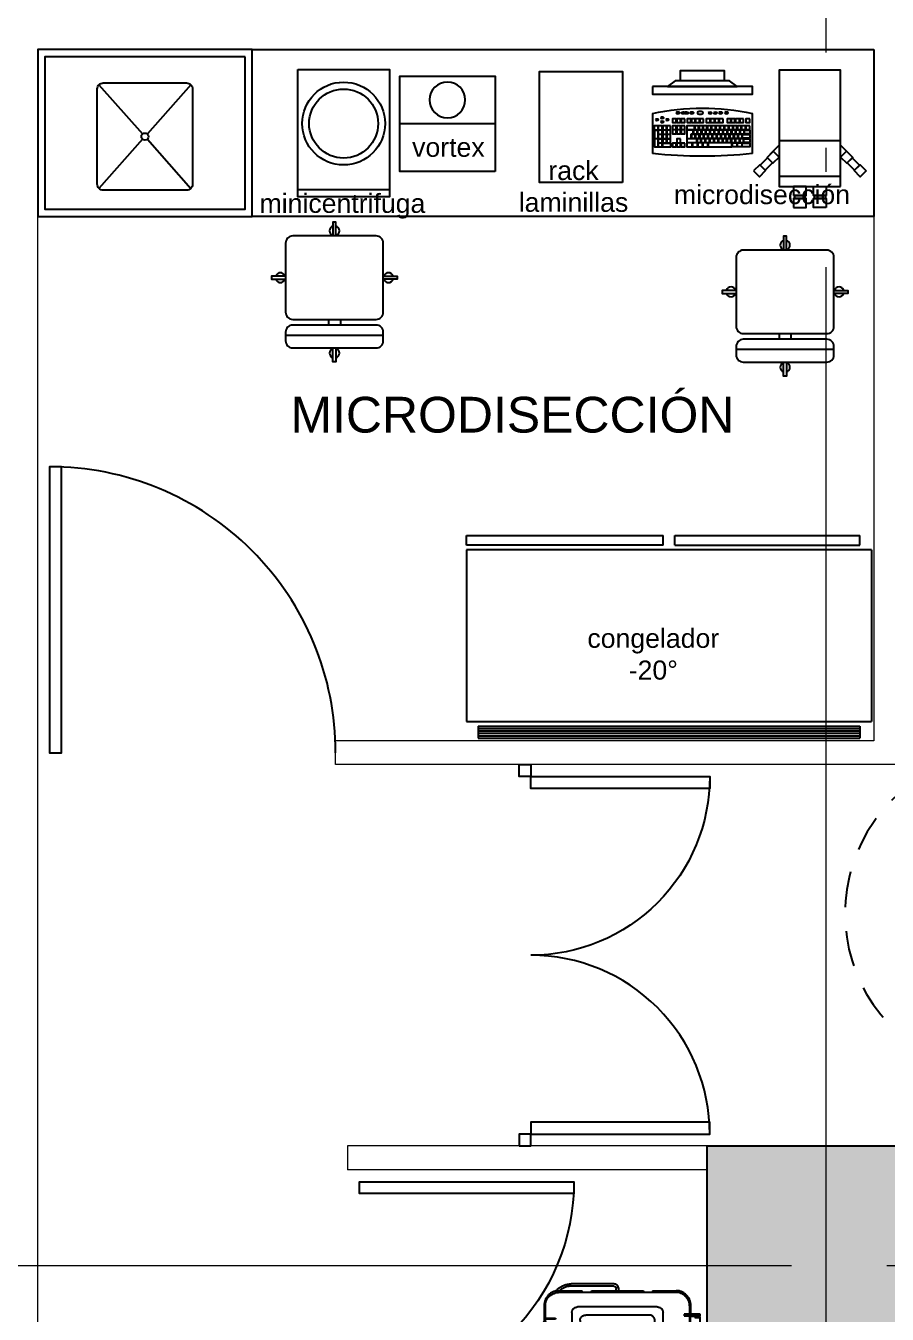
# Model space of a CAD drawing. Header units: metres. Extents: x -22 to 564, y 0 to 143.
# Drawn here: x 308.93 to 312.54, y 40.67 to 46.08 of the extents above; entities that cross this region are included whole.
import ezdxf

# ---------------------------------------------------------------- set-up
doc = ezdxf.new("R2010")
doc.units = ezdxf.units.M
doc.linetypes.add('EJES630', pattern=[6.3, 5.5, -0.4, 0, -0.4])
doc.linetypes.add('XREF 3N NEURO-ONCOLOGIA$0$HIDDE150', pattern=[0.24, 0.15, -0.09])
doc.layers.add('EJES', color=11, linetype='EJES630', lineweight=0)
doc.layers.add('XREF 3N NEURO-ONCOLOGIA$0$MUROS DE TABLAROCA', color=150, linetype='Continuous', lineweight=13)
for name, color, linetype in [('TEXTO', 7, 'Continuous'), ('XREF 3N NEURO-ONCOLOGIA$0$-CG-M-WALL', 7, 'Continuous'), ('XREF 3N NEURO-ONCOLOGIA$0$CANCELES', 1, 'Continuous'), ('XREF 3N NEURO-ONCOLOGIA$0$COLUMNAS', 6, 'Continuous'), ('XREF 3N NEURO-ONCOLOGIA$0$MOBILIARIO', 161, 'Continuous'), ('XREF 3N NEURO-ONCOLOGIA$0$MOBILIARIO FIJO', 40, 'Continuous'), ('XREF 3N NEURO-ONCOLOGIA$0$PLAFONES', 20, 'XREF 3N NEURO-ONCOLOGIA$0$HIDDE150'), ('XREF 3N NEURO-ONCOLOGIA$0$PUERTAS', 253, 'Continuous'), ('XREF 3N NEURO-ONCOLOGIA$0$TEXTO', 7, 'Continuous')]:
    doc.layers.add(name, color=color, linetype=linetype)
doc.styles.add('100 SUBTITULOS 30', font='arial.ttf', dxfattribs={"height": 0.3})
doc.styles.add('XREF 3N NEURO-ONCOLOGIA$0$100 SUBTITULOS 30', font='arial.ttf', dxfattribs={"height": 0.3})

# ---------------------------------------------------------------- blocks, each defined once
blk = doc.blocks.new('XREF 3N NEURO-ONCOLOGIA$0$C-1')
at = {"layer": 'XREF 3N NEURO-ONCOLOGIA$0$-CG-M-WALL', "true_color": 0x636466}
h = blk.add_hatch(color=251, dxfattribs=at)
h.dxf.hatch_style = 1
h.paths.add_polyline_path([(-0.5, -0.5), (-0.5, 0.5), (0.5, 0.5), (0.5, -0.5)])
blk.add_lwpolyline([(-0.5, -0.5), (-0.5, 0.5), (0.5, 0.5), (0.5, -0.5)], close=True)
blk = doc.blocks.new('XREF 3N NEURO-ONCOLOGIA$0$MESCVERT')
for p, q in [((-0.1931, -0.1478), (-0.01, -0.3538)), ((0.1931, -0.1478), (0.01, -0.3538)), ((-0.01, -0.3762), (-0.1931, -0.5822)), ((0.01, -0.3762), (0.1931, -0.5822))]:
    blk.add_line(p, q)
for points in [[(0.45, 0), (-0.45, 0), (-0.45, -0.7), (0.45, -0.7)], [(0.42, -0.03), (-0.42, -0.03), (-0.42, -0.67), (0.42, -0.67)]]:
    blk.add_lwpolyline(points, close=True)
blk.add_lwpolyline([(-0.2, -0.165, -0.414214), (-0.175, -0.14), (0.175, -0.14, -0.414214), (0.2, -0.165), (0.2, -0.565, -0.414214), (0.175, -0.59), (-0.175, -0.59, -0.414214), (-0.2, -0.565)], format="xyb", close=True)
blk.add_circle((0, -0.365), 0.015)
blk = doc.blocks.new('XREF 3N NEURO-ONCOLOGIA$0$silla')
at = {"layer": 'XREF 3N NEURO-ONCOLOGIA$0$MOBILIARIO'}
for p, q in [((54.2588, 36.8035), (54.6688, 36.8035)), ((54.4388, 36.7364), (54.4388, 36.7603)), ((54.4888, 36.7364), (54.4888, 36.7603))]:
    blk.add_line(p, q, dxfattribs=at)
for points in [[(54.4576, 36.8561), (54.4576, 36.9147), (54.47, 36.9147), (54.47, 36.8561)], [(54.2588, 36.5552), (54.2003, 36.5552), (54.2003, 36.5676), (54.2588, 36.5676)], [(54.6688, 36.5552), (54.7274, 36.5552), (54.7274, 36.5676), (54.6688, 36.5676)], [(54.4576, 36.3864), (54.4576, 36.3279), (54.47, 36.3279), (54.47, 36.3864)]]:
    blk.add_lwpolyline(points, dxfattribs=at)
for points in [[(54.6688, 36.8261, 0.414214), (54.6388, 36.8561), (54.2888, 36.8561, 0.414214), (54.2588, 36.8261), (54.2588, 36.7903, 0.414214), (54.2888, 36.7603), (54.6388, 36.7603, 0.414214), (54.6688, 36.7903)], [(54.6688, 36.7064, 0.414214), (54.6388, 36.7364), (54.2888, 36.7364, 0.414214), (54.2588, 36.7064), (54.2588, 36.4164, 0.414214), (54.2888, 36.3864), (54.6388, 36.3864, 0.414214), (54.6688, 36.4164)]]:
    blk.add_lwpolyline(points, format="xyb", close=True, dxfattribs=at)
for centre, start, end in [((54.4638, 36.8777), 107.3771, 252.6229), ((54.4638, 36.8777), 287.378, 72.622), ((54.2372, 36.5614), 17.378, 162.622), ((54.2372, 36.5614), 197.3771, 342.6229), ((54.6904, 36.5614), 17.378, 162.622), ((54.6904, 36.5614), 197.3771, 342.6229), ((54.4638, 36.3648), 107.3771, 252.6229), ((54.4638, 36.3648), 287.378, 72.622)]:
    blk.add_arc(centre, 0.0207, start, end, dxfattribs=at)
blk = doc.blocks.new('XREF 3N NEURO-ONCOLOGIA$0$XR-02$0$XR-05$0$CARRO RPBI')
blk.add_wipeout([(-0.466852, 0.086741), (-0.468884, 0.08509), (-0.47244, 0.082042), (-0.474472, 0.078486), (-0.47498, 0.076962), (-0.475996, 0.075946), (-0.47752, 0.071374), (-0.478536, 0.067818), (-0.479806, 0.063246), (-0.480314, 0.061214), (-0.480568, 0.058166), (-0.481076, 0.056134), (-0.48133, 0.053086), (-0.481584, 0.05207), (-0.481584, 0.047498), (-0.482092, 0.045466), (-0.481838, -0.046482), (-0.481584, -0.050038), (-0.480822, -0.05715), (-0.479044, -0.065786), (-0.47752, -0.071374), (-0.47625, -0.075184), (-0.473964, -0.079502), (-0.471424, -0.082804), (-0.468122, -0.085598), (-0.466846, -0.086363), (-0.466852, -0.139954), (-0.465582, -0.146304), (-0.464566, -0.150622), (-0.463804, -0.1524), (-0.462788, -0.155194), (-0.459994, -0.159766), (-0.45686, -0.16417), (-0.45312, -0.16791), (-0.450342, -0.170434), (-0.448818, -0.171704), (-0.446024, -0.173482), (-0.443484, -0.175006), (-0.440436, -0.17653), (-0.436372, -0.177546), (-0.433324, -0.178816), (-0.4318, -0.17907), (-0.430276, -0.180086), (-0.428752, -0.182118), (-0.427736, -0.183134), (-0.42672, -0.184404), (-0.42545, -0.185674), (-0.423672, -0.187198), (-0.421132, -0.18923), (-0.419608, -0.189738), (-0.417576, -0.191262), (-0.416306, -0.192278), (-0.41402, -0.193294), (-0.411988, -0.194564), (-0.408432, -0.195834), (-0.406908, -0.19685), (-0.405384, -0.197358), (-0.40386, -0.197866), (-0.402336, -0.198374), (-0.401574, -0.198374), (-0.399288, -0.198882), (-0.397256, -0.19939), (-0.395732, -0.19939), (-0.394208, -0.199898), (-0.391922, -0.200152), (-0.39116, -0.200406), (-0.258064, -0.200406), (-0.251206, -0.198628), (-0.24892, -0.197104), (-0.24638, -0.19431), (-0.244602, -0.1905), (-0.244094, -0.18796), (-0.24384, -0.183134), (-0.24384, -0.179578), (-0.169672, -0.179578), (-0.169672, -0.176022), (-0.174752, -0.176022), (-0.174752, -0.174498), (-0.13716, -0.174498), (-0.13716, -0.176022), (-0.14224, -0.176022), (-0.14224, -0.179578), (-0.069088, -0.179578), (-0.066548, -0.179578), (-0.064516, -0.17907), (-0.061468, -0.178816), (-0.059436, -0.178054), (-0.055372, -0.176784), (-0.05334, -0.176022), (-0.049784, -0.17399), (-0.046228, -0.171704), (-0.042926, -0.169164), (-0.039116, -0.165354), (-0.037592, -0.16383), (-0.036068, -0.161544), (-0.034036, -0.15875), (-0.032512, -0.15621), (-0.03175, -0.154178), (-0.031496, -0.153162), (-0.03048, -0.151638), (-0.028702, -0.144018), (-0.02794, -0.14097), (-0.02794, -0.109474), (0, -0.109474), (0, 0.109982), (-0.02794, 0.109982), (-0.028194, 0.141986), (-0.029718, 0.148336), (-0.030988, 0.152146), (-0.032004, 0.155194), (-0.034036, 0.15875), (-0.035297, 0.160957), (-0.038354, 0.164846), (-0.039552, 0.16637), (-0.042164, 0.168402), (-0.04445, 0.170688), (-0.046228, 0.171958), (-0.048768, 0.173482), (-0.052324, 0.175514), (-0.054356, 0.17653), (-0.057404, 0.177546), (-0.059436, 0.178308), (-0.062484, 0.17907), (-0.06458, 0.178816), (-0.066548, 0.179578), (-0.14224, 0.179578), (-0.14224, 0.17653), (-0.13716, 0.17653), (-0.13716, 0.174498), (-0.174752, 0.174498), (-0.174752, 0.17653), (-0.169672, 0.17653), (-0.169672, 0.179578), (-0.24384, 0.179578), (-0.24384, 0.18669), (-0.244602, 0.1905), (-0.24638, 0.19431), (-0.247904, 0.196342), (-0.249936, 0.197866), (-0.252476, 0.19939), (-0.255016, 0.200406), (-0.39116, 0.200406), (-0.393446, 0.199898), (-0.39497, 0.199898), (-0.396494, 0.199644), (-0.40005, 0.198882), (-0.403098, 0.19812), (-0.40767, 0.196596), (-0.409956, 0.195326), (-0.412496, 0.19431), (-0.41402, 0.193294), (-0.415544, 0.192786), (-0.418846, 0.1905), (-0.420659, 0.189545), (-0.421971, 0.188391), (-0.42291, 0.187706), (-0.42418, 0.18669), (-0.42508, 0.185921), (-0.426212, 0.185166), (-0.427736, 0.183134), (-0.42926, 0.18161), (-0.430276, 0.180086), (-0.4318, 0.17907), (-0.432308, 0.17907), (-0.436372, 0.178054), (-0.438404, 0.177038), (-0.440436, 0.17653), (-0.443484, 0.175006), (-0.445262, 0.17399), (-0.44704, 0.172974), (-0.448818, 0.171958), (-0.44958, 0.17145), (-0.453893, 0.167137), (-0.455676, 0.165862), (-0.458216, 0.162306), (-0.459232, 0.160782), (-0.460756, 0.15875), (-0.461772, 0.157226), (-0.463042, 0.154178), (-0.463296, 0.153162), (-0.46482, 0.149606), (-0.465328, 0.147066), (-0.466344, 0.143002), (-0.466852, 0.14097)]).dxf.layer = 'XREF 3N NEURO-ONCOLOGIA$0$MOBILIARIO'
at = {"layer": 'XREF 3N NEURO-ONCOLOGIA$0$MOBILIARIO'}
for points in [[(-0.4318, 0.17907), (-0.430276, 0.180086), (-0.42926, 0.18161), (-0.428244, 0.182626), (-0.427228, 0.183642), (-0.426212, 0.185166), (-0.424688, 0.186182), (-0.423672, 0.187198), (-0.422148, 0.188214), (-0.421132, 0.18923), (-0.419608, 0.190246), (-0.418084, 0.190754), (-0.417068, 0.19177), (-0.415544, 0.192786), (-0.41402, 0.193294), (-0.412496, 0.19431), (-0.41148, 0.194818), (-0.409956, 0.195326), (-0.408432, 0.196342), (-0.406908, 0.19685), (-0.405384, 0.197358), (-0.40386, 0.197866), (-0.402336, 0.198374), (-0.400812, 0.198882), (-0.399288, 0.198882), (-0.397256, 0.19939), (-0.395732, 0.199898), (-0.394208, 0.199898), (-0.392684, 0.199898), (-0.39116, 0.200406), (-0.389128, 0.200406), (-0.387604, 0.200406), (-0.38608, 0.200406)], [(-0.38608, 0.193294), (-0.38862, 0.193294), (-0.39116, 0.193294), (-0.393192, 0.192786), (-0.395732, 0.192786), (-0.398272, 0.192278), (-0.400304, 0.191262), (-0.402844, 0.190754), (-0.404876, 0.189738), (-0.407416, 0.18923), (-0.409448, 0.188214), (-0.41148, 0.18669), (-0.413512, 0.185674), (-0.415544, 0.18415), (-0.417576, 0.183134), (-0.419608, 0.18161), (-0.421132, 0.179578)], [(-0.258064, 0.200406), (-0.38608, 0.200406)], [(-0.258064, 0.193294), (-0.38608, 0.193294)], [(-0.24384, 0.18669), (-0.244348, 0.18923), (-0.244856, 0.19177), (-0.24638, 0.19431), (-0.247904, 0.196342), (-0.249936, 0.197866), (-0.252476, 0.19939), (-0.255016, 0.200406), (-0.258064, 0.200406)], [(-0.258064, 0.193294), (-0.25654, 0.193294), (-0.255016, 0.192786), (-0.252984, 0.19177), (-0.25146, 0.18923), (-0.250952, 0.188214), (-0.250952, 0.18669)], [(-0.466852, 0.136398), (-0.466852, 0.138938), (-0.466852, 0.14097), (-0.466344, 0.143002), (-0.465836, 0.145034), (-0.465328, 0.147066), (-0.46482, 0.149606), (-0.464312, 0.15113), (-0.463296, 0.153162), (-0.462788, 0.155194), (-0.461772, 0.157226), (-0.460756, 0.15875), (-0.459232, 0.160782), (-0.458216, 0.162306), (-0.4572, 0.16383), (-0.455676, 0.165862), (-0.454152, 0.166878), (-0.452628, 0.168402), (-0.451104, 0.169926), (-0.44958, 0.17145), (-0.448056, 0.172466), (-0.446024, 0.173482), (-0.4445, 0.174498), (-0.442468, 0.175514), (-0.440436, 0.17653), (-0.438404, 0.177038), (-0.436372, 0.178054), (-0.43434, 0.178562), (-0.432308, 0.17907), (-0.430276, 0.17907), (-0.428244, 0.179578), (-0.425704, 0.179578), (-0.423672, 0.179578)], [(-0.423672, 0.174498), (-0.425704, 0.174498), (-0.427736, 0.174498), (-0.429768, 0.17399), (-0.4318, 0.173482), (-0.433832, 0.173482), (-0.435356, 0.172466), (-0.437388, 0.171958), (-0.43942, 0.17145), (-0.440944, 0.170434), (-0.442468, 0.169926), (-0.4445, 0.16891), (-0.446024, 0.167894), (-0.447548, 0.16637), (-0.449072, 0.165354), (-0.450596, 0.164338), (-0.451612, 0.162814), (-0.453136, 0.16129), (-0.454152, 0.160274), (-0.455676, 0.15875), (-0.456692, 0.157226), (-0.457708, 0.155194), (-0.458724, 0.15367), (-0.45974, 0.152146), (-0.460248, 0.150114), (-0.460756, 0.14859), (-0.461772, 0.146558), (-0.46228, 0.144526), (-0.462788, 0.143002), (-0.462788, 0.14097), (-0.463296, 0.138938), (-0.463296, 0.136906), (-0.463296, 0.134874)], [(-0.423672, 0.179578), (-0.35306, 0.179578)], [(-0.07112, 0.174498), (-0.423672, 0.174498)], [(-0.35814, 0.179578), (-0.35814, 0.174498)], [(-0.35814, 0.17653), (-0.35306, 0.17653)], [(-0.35306, 0.17653), (-0.35306, 0.179578)], [(-0.32512, 0.179578), (-0.169672, 0.179578)], [(-0.32512, 0.17653), (-0.32512, 0.179578)], [(-0.32004, 0.17653), (-0.32512, 0.17653)], [(-0.32004, 0.179578), (-0.32004, 0.174498)], [(-0.250952, 0.179578), (-0.250952, 0.18669)], [(-0.24384, 0.179578), (-0.24384, 0.18669)], [(-0.174752, 0.179578), (-0.174752, 0.174498)], [(-0.174752, 0.17653), (-0.169672, 0.17653)], [(-0.169672, 0.179578), (-0.169672, 0.17653)], [(-0.14224, 0.179578), (-0.07112, 0.179578)], [(-0.14224, 0.179578), (-0.14224, 0.17653)], [(-0.14224, 0.17653), (-0.13716, 0.17653)], [(-0.13716, 0.179578), (-0.13716, 0.174498)], [(-0.07112, 0.179578), (-0.069088, 0.179578), (-0.066548, 0.179578), (-0.064516, 0.17907), (-0.062484, 0.17907), (-0.060452, 0.178562), (-0.05842, 0.178054), (-0.056388, 0.177038), (-0.054356, 0.17653), (-0.052324, 0.175514), (-0.0508, 0.174498), (-0.048768, 0.173482), (-0.047244, 0.172466), (-0.045212, 0.17145), (-0.043688, 0.169926), (-0.042164, 0.168402), (-0.04064, 0.166878), (-0.039116, 0.165862), (-0.037592, 0.16383), (-0.036576, 0.162306), (-0.03556, 0.160782), (-0.034036, 0.15875), (-0.03302, 0.157226), (-0.032004, 0.155194), (-0.031496, 0.153162), (-0.03048, 0.15113), (-0.029972, 0.149606), (-0.029464, 0.147066), (-0.028956, 0.145034), (-0.028448, 0.143002), (-0.02794, 0.14097), (-0.02794, 0.138938), (-0.02794, 0.136398)], [(-0.031496, 0.134874), (-0.031496, 0.136906), (-0.031496, 0.138938), (-0.032004, 0.14097), (-0.032004, 0.143002), (-0.032512, 0.144526), (-0.03302, 0.146558), (-0.034036, 0.14859), (-0.034544, 0.150114), (-0.03556, 0.152146), (-0.036068, 0.15367), (-0.037084, 0.155194), (-0.0381, 0.157226), (-0.039116, 0.15875), (-0.04064, 0.160274), (-0.041656, 0.16129), (-0.04318, 0.162814), (-0.044196, 0.164338), (-0.04572, 0.165354), (-0.047244, 0.16637), (-0.048768, 0.167894), (-0.050292, 0.16891), (-0.052324, 0.169926), (-0.053848, 0.170434), (-0.05588, 0.17145), (-0.057404, 0.171958), (-0.059436, 0.172466), (-0.06096, 0.173482), (-0.062992, 0.173482), (-0.065024, 0.17399), (-0.067056, 0.174498), (-0.069088, 0.174498), (-0.07112, 0.174498)], [(-0.466852, 0.086614), (-0.466852, 0.136398)], [(-0.463296, 0.134874), (-0.463296, 0.087122)], [(-0.384048, 0.114046), (-0.384048, 0.116078), (-0.38354, 0.117602), (-0.383032, 0.119126), (-0.382524, 0.12065), (-0.382016, 0.122174), (-0.381, 0.123698), (-0.379984, 0.125222), (-0.378968, 0.126238), (-0.377444, 0.127254), (-0.376428, 0.12827), (-0.374904, 0.129286), (-0.37338, 0.129794), (-0.371856, 0.13081), (-0.370332, 0.13081), (-0.3683, 0.131318), (-0.366776, 0.131318), (-0.128016, 0.131318)], [(-0.110744, 0.114046), (-0.111252, 0.116078), (-0.111252, 0.117602), (-0.11176, 0.119126), (-0.112268, 0.12065), (-0.113284, 0.122174), (-0.113792, 0.123698), (-0.114808, 0.125222), (-0.115824, 0.126238), (-0.117348, 0.127254), (-0.118364, 0.12827), (-0.119888, 0.129286), (-0.121412, 0.129794), (-0.122936, 0.13081), (-0.12446, 0.13081), (-0.126492, 0.131318), (-0.128016, 0.131318)], [(-0.031496, 0.109982), (-0.031496, 0.134874)], [(-0.02794, 0.136398), (-0.02794, 0.109982)], [(-0.463296, 0.087122), (-0.465328, 0.087122), (-0.46736, 0.086614), (-0.468884, 0.08509), (-0.470408, 0.083566), (-0.47244, 0.082042), (-0.473964, 0.079502), (-0.474472, 0.078486), (-0.47498, 0.076962), (-0.475996, 0.075946), (-0.476504, 0.074422), (-0.477012, 0.072898), (-0.47752, 0.071374), (-0.478028, 0.069342), (-0.478536, 0.067818), (-0.479044, 0.065786), (-0.479552, 0.064262), (-0.48006, 0.06223), (-0.480568, 0.060198), (-0.480568, 0.058166), (-0.481076, 0.056134), (-0.481076, 0.054102), (-0.481584, 0.05207), (-0.481584, 0.050038), (-0.481584, 0.047498), (-0.482092, 0.045466), (-0.482092, 0.043434)], [(-0.463296, 0.09779), (-0.433324, 0.09779)], [(-0.433324, 0.094234), (-0.463296, 0.094234)], [(-0.463296, 0.087122), (-0.460248, 0.084074)], [(-0.460248, 0.084074), (-0.45974, 0.083058)], [(-0.45974, 0.083058), (-0.45974, -0.083058)], [(-0.433324, 0.09779), (-0.433324, 0.094234)], [(-0.384048, -0.114046), (-0.384048, 0.114046)], [(-0.359664, 0.09017), (-0.359664, 0.091694), (-0.359156, 0.093726), (-0.359156, 0.09525), (-0.35814, 0.096774), (-0.357632, 0.098298), (-0.356616, 0.099822), (-0.3556, 0.100838), (-0.354584, 0.102362), (-0.353568, 0.103378), (-0.352044, 0.104394), (-0.35052, 0.104902), (-0.348996, 0.105918), (-0.347472, 0.106426), (-0.345948, 0.106934), (-0.344424, 0.106934), (-0.342392, 0.107442)], [(-0.359664, -0.09017), (-0.359664, 0.09017)], [(-0.342392, 0.107442), (-0.1524, 0.107442)], [(-0.1524, 0.107442), (-0.150876, 0.106934), (-0.148844, 0.106934), (-0.14732, 0.106426), (-0.145796, 0.105918), (-0.144272, 0.104902), (-0.142748, 0.104394), (-0.141224, 0.103378), (-0.140208, 0.102362), (-0.139192, 0.100838), (-0.138176, 0.099822), (-0.13716, 0.098298), (-0.136652, 0.096774), (-0.136144, 0.09525), (-0.135636, 0.093726), (-0.135128, 0.091694), (-0.135128, 0.09017), (-0.135128, -0.09017)], [(-0.110744, 0.114046), (-0.110744, -0.114046)], [(0, 0.109982), (-0.047752, 0.109982)], [(-0.047752, 0.109982), (-0.047752, 0.104394)], [(-0.047752, 0.104394), (0, 0.104394)], [(-0.031496, -0.104394), (-0.031496, 0.104394)], [(-0.015748, 0.10287), (-0.029972, 0.10287)], [(-0.029972, -0.10287), (-0.029972, 0.10287)], [(-0.02794, 0.104394), (-0.02794, 0.10287)], [(-0.015748, 0.104394), (-0.015748, 0.099314)], [(-0.015748, 0.099314), (-0.003048, 0.099314)], [(-0.003048, 0.099314), (-0.003048, 0.104394)], [(0, 0.10287), (-0.003048, 0.10287)], [(0, 0.104394), (0, 0.109982)], [(0, 0.10287), (0, -0.10287)], [(-0.482092, 0.043434), (-0.482092, -0.042926)], [(-0.463296, -0.087122), (-0.465328, -0.087122), (-0.46736, -0.086106), (-0.468884, -0.08509), (-0.470408, -0.083566), (-0.47244, -0.082042), (-0.473964, -0.079502), (-0.474472, -0.078486), (-0.47498, -0.076962), (-0.475996, -0.075946), (-0.476504, -0.074422), (-0.477012, -0.072898), (-0.47752, -0.071374), (-0.478028, -0.069342), (-0.478536, -0.067818), (-0.479044, -0.065786), (-0.479552, -0.064262), (-0.48006, -0.06223), (-0.480568, -0.060198), (-0.480568, -0.058166), (-0.481076, -0.056134), (-0.481076, -0.054102), (-0.481584, -0.05207), (-0.481584, -0.050038), (-0.481584, -0.047498), (-0.482092, -0.045466), (-0.482092, -0.042926)], [(-0.466852, -0.136398), (-0.466852, -0.086614)], [(-0.463296, -0.087122), (-0.460248, -0.084074)], [(-0.463296, -0.087122), (-0.463296, -0.134874)], [(-0.433324, -0.094234), (-0.463296, -0.094234)], [(-0.463296, -0.09779), (-0.433324, -0.09779)], [(-0.45974, -0.083058), (-0.460248, -0.084074)], [(-0.433324, -0.09779), (-0.433324, -0.094234)], [(-0.384048, -0.114046), (-0.384048, -0.116078), (-0.38354, -0.117602), (-0.383032, -0.119126), (-0.382524, -0.12065), (-0.382016, -0.122174), (-0.381, -0.123698), (-0.379984, -0.125222), (-0.378968, -0.126238), (-0.377444, -0.127254), (-0.376428, -0.12827), (-0.374904, -0.129286), (-0.37338, -0.129794), (-0.371856, -0.130302), (-0.370332, -0.13081), (-0.3683, -0.131318), (-0.366776, -0.131318)], [(-0.359664, -0.09017), (-0.359664, -0.091694), (-0.359156, -0.093218), (-0.359156, -0.09525), (-0.35814, -0.096774), (-0.357632, -0.098298), (-0.356616, -0.099314), (-0.3556, -0.100838), (-0.354584, -0.102362), (-0.353568, -0.103378), (-0.352044, -0.104394), (-0.35052, -0.104902), (-0.348996, -0.105918), (-0.347472, -0.106426), (-0.345948, -0.106934), (-0.344424, -0.106934), (-0.342392, -0.106934)], [(-0.135128, -0.09017), (-0.135128, -0.091694), (-0.135636, -0.093218), (-0.136144, -0.09525), (-0.136652, -0.096774), (-0.13716, -0.098298), (-0.138176, -0.099314), (-0.139192, -0.100838), (-0.140208, -0.102362), (-0.141224, -0.103378), (-0.142748, -0.104394), (-0.144272, -0.104902), (-0.145796, -0.105918), (-0.14732, -0.106426), (-0.148844, -0.106934), (-0.150876, -0.106934), (-0.1524, -0.106934), (-0.342392, -0.106934)], [(-0.128016, -0.131318), (-0.126492, -0.131318), (-0.12446, -0.13081), (-0.122936, -0.130302), (-0.121412, -0.129794), (-0.119888, -0.129286), (-0.118364, -0.12827), (-0.117348, -0.127254), (-0.115824, -0.126238), (-0.114808, -0.125222), (-0.113792, -0.123698), (-0.113284, -0.122174), (-0.112268, -0.12065), (-0.11176, -0.119126), (-0.111252, -0.117602), (-0.111252, -0.116078), (-0.110744, -0.114046)], [(-0.047752, -0.104394), (0, -0.104394)], [(-0.047752, -0.109474), (-0.047752, -0.104394)], [(0, -0.109474), (-0.047752, -0.109474)], [(-0.031496, -0.134874), (-0.031496, -0.109474)], [(-0.015748, -0.10287), (-0.029972, -0.10287)], [(-0.02794, -0.10287), (-0.02794, -0.104394)], [(-0.02794, -0.104394), (-0.02794, -0.10287)], [(-0.02794, -0.109474), (-0.02794, -0.136398)], [(-0.015748, -0.099314), (-0.003048, -0.099314)], [(-0.015748, -0.104394), (-0.015748, -0.099314)], [(-0.003048, -0.099314), (-0.003048, -0.104394)], [(0, -0.10287), (-0.003048, -0.10287)], [(0, -0.104394), (0, -0.109474)], [(-0.423672, -0.179578), (-0.425704, -0.179578), (-0.428244, -0.179578), (-0.430276, -0.17907), (-0.432308, -0.17907), (-0.43434, -0.178562), (-0.436372, -0.177546), (-0.438404, -0.177038), (-0.440436, -0.17653), (-0.442468, -0.175514), (-0.4445, -0.174498), (-0.446024, -0.173482), (-0.448056, -0.172466), (-0.44958, -0.170942), (-0.451104, -0.169926), (-0.452628, -0.168402), (-0.454152, -0.166878), (-0.455676, -0.165354), (-0.4572, -0.16383), (-0.458216, -0.162306), (-0.459232, -0.160782), (-0.460756, -0.15875), (-0.461772, -0.157226), (-0.462788, -0.155194), (-0.463296, -0.153162), (-0.464312, -0.151638), (-0.46482, -0.149606), (-0.465328, -0.147574), (-0.465836, -0.145034), (-0.466344, -0.143002), (-0.466852, -0.14097), (-0.466852, -0.138938), (-0.466852, -0.136398)], [(-0.463296, -0.134874), (-0.463296, -0.136906), (-0.463296, -0.138938), (-0.462788, -0.14097), (-0.462788, -0.143002), (-0.46228, -0.144526), (-0.461772, -0.146558), (-0.460756, -0.14859), (-0.460248, -0.150114), (-0.45974, -0.152146), (-0.458724, -0.15367), (-0.457708, -0.155194), (-0.456692, -0.157226), (-0.455676, -0.15875), (-0.454152, -0.160274), (-0.453136, -0.16129), (-0.451612, -0.162814), (-0.450596, -0.164338), (-0.449072, -0.165354), (-0.447548, -0.166878), (-0.446024, -0.167894), (-0.4445, -0.16891), (-0.442468, -0.169926), (-0.440944, -0.170434), (-0.43942, -0.17145), (-0.437388, -0.171958), (-0.435356, -0.172974), (-0.433832, -0.173482), (-0.4318, -0.17399), (-0.429768, -0.17399), (-0.427736, -0.174498), (-0.425704, -0.174498), (-0.423672, -0.174498)], [(-0.128016, -0.131318), (-0.366776, -0.131318)], [(-0.031496, -0.134874), (-0.031496, -0.136906), (-0.031496, -0.138938), (-0.032004, -0.14097), (-0.032004, -0.143002), (-0.032512, -0.144526), (-0.03302, -0.146558), (-0.034036, -0.14859), (-0.034544, -0.150114), (-0.03556, -0.152146), (-0.036068, -0.15367), (-0.037084, -0.155194), (-0.0381, -0.157226), (-0.039116, -0.15875), (-0.04064, -0.160274), (-0.041656, -0.16129), (-0.04318, -0.162814), (-0.044196, -0.164338), (-0.04572, -0.165354), (-0.047244, -0.166878), (-0.048768, -0.167894), (-0.050292, -0.16891), (-0.052324, -0.169926), (-0.053848, -0.170434), (-0.05588, -0.17145), (-0.057404, -0.171958), (-0.059436, -0.172974), (-0.06096, -0.173482), (-0.062992, -0.17399), (-0.065024, -0.17399), (-0.067056, -0.174498), (-0.069088, -0.174498), (-0.07112, -0.174498)], [(-0.02794, -0.136398), (-0.02794, -0.138938), (-0.02794, -0.14097), (-0.028448, -0.143002), (-0.028956, -0.145034), (-0.029464, -0.147574), (-0.029972, -0.149606), (-0.03048, -0.151638), (-0.031496, -0.153162), (-0.032004, -0.155194), (-0.03302, -0.157226), (-0.034036, -0.15875), (-0.03556, -0.160782), (-0.036576, -0.162306), (-0.037592, -0.16383), (-0.039116, -0.165354), (-0.04064, -0.166878), (-0.042164, -0.168402), (-0.043688, -0.169926), (-0.045212, -0.170942), (-0.047244, -0.172466), (-0.048768, -0.173482), (-0.0508, -0.174498), (-0.052324, -0.175514), (-0.054356, -0.17653), (-0.056388, -0.177038), (-0.05842, -0.177546), (-0.060452, -0.178562), (-0.062484, -0.17907), (-0.064516, -0.17907), (-0.066548, -0.179578), (-0.069088, -0.179578), (-0.07112, -0.179578)], [(-0.4318, -0.17907), (-0.430276, -0.180086), (-0.42926, -0.18161), (-0.428244, -0.182626), (-0.427228, -0.183642), (-0.426212, -0.185166), (-0.424688, -0.186182), (-0.423672, -0.187198), (-0.422148, -0.188214), (-0.421132, -0.18923), (-0.419608, -0.189738), (-0.418084, -0.190754), (-0.417068, -0.19177), (-0.415544, -0.192786), (-0.41402, -0.193294), (-0.412496, -0.19431), (-0.41148, -0.194818), (-0.409956, -0.195326), (-0.408432, -0.195834), (-0.406908, -0.19685), (-0.405384, -0.197358), (-0.40386, -0.197866), (-0.402336, -0.198374), (-0.400812, -0.198374), (-0.399288, -0.198882), (-0.397256, -0.19939), (-0.395732, -0.19939), (-0.394208, -0.199898), (-0.392684, -0.199898), (-0.39116, -0.200406), (-0.389128, -0.200406), (-0.387604, -0.200406), (-0.38608, -0.200406)], [(-0.07112, -0.174498), (-0.423672, -0.174498)], [(-0.423672, -0.179578), (-0.35306, -0.179578)], [(-0.38608, -0.193294), (-0.38862, -0.193294), (-0.39116, -0.193294), (-0.393192, -0.192786), (-0.395732, -0.192786), (-0.398272, -0.192278), (-0.400304, -0.191262), (-0.402844, -0.190754), (-0.404876, -0.189738), (-0.407416, -0.188722), (-0.409448, -0.187706), (-0.41148, -0.18669), (-0.413512, -0.185674), (-0.415544, -0.18415), (-0.417576, -0.182626), (-0.419608, -0.181102), (-0.421132, -0.179578)], [(-0.35814, -0.179578), (-0.35814, -0.174498)], [(-0.35814, -0.176022), (-0.35306, -0.176022)], [(-0.35306, -0.176022), (-0.35306, -0.179578)], [(-0.32004, -0.176022), (-0.32512, -0.176022)], [(-0.32512, -0.176022), (-0.32512, -0.179578)], [(-0.32512, -0.179578), (-0.169672, -0.179578)], [(-0.32004, -0.179578), (-0.32004, -0.174498)], [(-0.24384, -0.18669), (-0.244348, -0.18923), (-0.244856, -0.19177), (-0.24638, -0.19431), (-0.247904, -0.196342), (-0.249936, -0.197866), (-0.252476, -0.19939), (-0.255016, -0.199898), (-0.258064, -0.200406)], [(-0.258064, -0.193294), (-0.25654, -0.193294), (-0.255016, -0.192786), (-0.252984, -0.191262), (-0.25146, -0.18923), (-0.250952, -0.18669)], [(-0.250952, -0.179578), (-0.250952, -0.18669)], [(-0.24384, -0.179578), (-0.24384, -0.18669)], [(-0.174752, -0.179578), (-0.174752, -0.174498)], [(-0.174752, -0.176022), (-0.169672, -0.176022)], [(-0.169672, -0.179578), (-0.169672, -0.176022)], [(-0.14224, -0.179578), (-0.14224, -0.176022)], [(-0.14224, -0.176022), (-0.13716, -0.176022)], [(-0.14224, -0.179578), (-0.07112, -0.179578)], [(-0.13716, -0.179578), (-0.13716, -0.174498)], [(-0.258064, -0.193294), (-0.38608, -0.193294)], [(-0.258064, -0.200406), (-0.38608, -0.200406)]]:
    blk.add_lwpolyline(points, dxfattribs=at)
blk = doc.blocks.new('XREF 3N NEURO-ONCOLOGIA$0$BORTEX')
blk.add_line((-0.192, -0.504), (0.192, -0.504))
blk.add_lwpolyline([(-0.192, 0), (0.192, 0), (0.192, -0.5338), (-0.192, -0.5338)], close=True)
for radius in [0.1738, 0.1448]:
    blk.add_circle((0, -0.2266), radius)
blk = doc.blocks.new('XREF 3N NEURO-ONCOLOGIA$0$A-03 PLANTA BAJA$0$equipouroanalisis')
for points in [[(-0.4, -0.2), (0, -0.2), (0, 0.2), (-0.4, 0.2), (-0.4, 0.2), (-0.4, 0), (-0.4, -0.2)], [(-0.4, 0), (0, 0)]]:
    blk.add_lwpolyline(points)
blk.add_circle((-0.2, 0.1), 0.075)
blk = doc.blocks.new('XREF 3N NEURO-ONCOLOGIA$0$A$Cd25cff23')
at = {"extrusion": (-1.0057e-18, 2.37902e-20, -1), "zscale": -0.9999999999999999, "rotation": 90.00027025357498}
blk.add_blockref('XREF 3N NEURO-ONCOLOGIA$0$A-03 PLANTA BAJA$0$equipouroanalisis', (-0.118, 0.0547), dxfattribs=at)
blk = doc.blocks.new('XREF 3N NEURO-ONCOLOGIA$0$EQ DE MICRODISECCION')
for p, q in [((-0.3655, 0.1796), (-0.3149, 0.1291)), ((-0.3655, -0.1796), (-0.3149, -0.1291))]:
    blk.add_line(p, q)
for points in [[(-0.4221, 0.2362), (-0.4467, 0.2115), (-0.4209, 0.1857), (-0.3962, 0.2103)], [(-0.3977, 0.2088), (-0.4194, 0.1872), (-0.3886, 0.1565), (-0.367, 0.1781)], [(-0.3396, 0.1538), (-0.3643, 0.1291), (-0.3902, 0.1549), (-0.3655, 0.1796)], [(-0.4876, 0.1291), (0, 0.1291), (0, -0.1291), (-0.4876, -0.1291)], [(-0.445, 0.1291), (-0.296, 0.1291), (-0.296, -0.1291), (-0.445, -0.1291)], [(-0.5757, 0.0682), (-0.5757, 0.0159), (-0.5377, 0.0159), (-0.5377, 0.0682)], [(-0.5377, 0.065), (-0.5377, 0.0191), (-0.5255, 0.0191), (-0.5255, 0.065)], [(-0.5255, 0.0682), (-0.5255, 0.0159), (-0.4876, 0.0159), (-0.4876, 0.0682)], [(-0.5757, -0.0682), (-0.5757, -0.0159), (-0.5377, -0.0159), (-0.5377, -0.0682)], [(-0.5377, -0.065), (-0.5377, -0.0191), (-0.5255, -0.0191), (-0.5255, -0.065)], [(-0.5255, -0.0682), (-0.5255, -0.0159), (-0.4876, -0.0159), (-0.4876, -0.0682)], [(-0.3977, -0.2088), (-0.4194, -0.1872), (-0.3886, -0.1565), (-0.367, -0.1781)], [(-0.3396, -0.1538), (-0.3643, -0.1291), (-0.3902, -0.1549), (-0.3655, -0.1796)], [(-0.4221, -0.2362), (-0.4467, -0.2115), (-0.4209, -0.1857), (-0.3962, -0.2103)]]:
    blk.add_lwpolyline(points, close=True)
blk = doc.blocks.new('XREF 3N NEURO-ONCOLOGIA$0$A$C4f4bff68')
for p, q in [((-0.1404, 0.1566), (-0.0216, 0.2754)), ((0.1834, 0.0807), (0.1765, 0.0738)), ((0.1847, 0.0793), (0.1778, 0.0725)), ((0.0866, 0.0195), (0.0996, 0.0324)), ((0.0988, 0.0073), (0.0866, 0.0195)), ((0.0936, 0.0384), (0.105, 0.0498)), ((0.0996, 0.0324), (0.0936, 0.0384)), ((0.1232, 0.0316), (0.0988, 0.0073)), ((0.105, 0.0498), (0.1232, 0.0316)), ((0.2754, -0.0216), (0.1566, -0.1404))]:
    blk.add_line(p, q)
at = {"elevation": 0}
for points in [[(0.3555, 0.0586), (0.3328, 0.036), (0.0358, 0.3329), (0.0585, 0.3556)], [(0.3043, 0.1431), (0.3103, 0.1038), (0.1038, 0.3103), (0.1431, 0.3043)]]:
    blk.add_lwpolyline(points, close=True, dxfattribs=at)
blk.add_lwpolyline([(0.2883, 0.1591), (0.3185, 0.1893), (0.1893, 0.3185), (0.1591, 0.2883)], dxfattribs=at)
for points in [[(-0.0478, 0.2023), (-0.0631, 0.2176), (-0.0744, 0.2063), (-0.0591, 0.191)], [(-0.0788, 0.1571), (-0.1012, 0.1795), (-0.1126, 0.1681), (-0.0902, 0.1457)], [(-0.0717, 0.1751), (-0.0886, 0.192), (-0.0998, 0.1809), (-0.0828, 0.164)], [(-0.0544, 0.1834), (-0.0759, 0.2048), (-0.0872, 0.1935), (-0.0657, 0.172)], [(-0.0646, 0.1432), (-0.0773, 0.1559), (-0.0888, 0.1444), (-0.0761, 0.1317)], [(-0.0501, 0.1287), (-0.0628, 0.1414), (-0.0743, 0.1299), (-0.0616, 0.1171)], [(-0.0484, 0.1271), (0.0223, 0.0564), (0.0107, 0.0448), (-0.0599, 0.1155)], [(0.0229, 0.0557), (0.0382, 0.0404), (0.0266, 0.0289), (0.0113, 0.0441)], [(0.1138, 0.0667), (0.136, 0.0445), (0.1247, 0.0332), (0.1024, 0.0554)], [(0.0389, 0.0397), (0.0532, 0.0254), (0.0417, 0.0139), (0.0274, 0.0282)], [(0.0539, 0.0247), (0.0691, 0.0095), (0.0576, -0.002), (0.0424, 0.0132)], [(0.0687, 0.0348), (0.0975, 0.006), (0.0862, -0.0054), (0.0574, 0.0235)], [(0.07, 0.0086), (0.0851, -0.0065), (0.0736, -0.018), (0.0585, -0.0029)], [(0.1564, -0.0793), (0.1333, -0.0562), (0.122, -0.0675), (0.1451, -0.0906)], [(0.1827, -0.0804), (0.1934, -0.0911), (0.17, -0.1145), (0.1593, -0.1038)], [(0.2084, -0.0548), (0.2188, -0.0652), (0.1948, -0.0892), (0.1844, -0.0788)]]:
    blk.add_lwpolyline(points, close=True)
for points in [[(-0.0501, 0.2306), (-0.0388, 0.2193), (-0.0501, 0.208), (-0.0614, 0.2193), (-0.0501, 0.2306)], [(-0.0375, 0.2179), (-0.0262, 0.2067), (-0.0375, 0.1954), (-0.0488, 0.2067), (-0.0375, 0.2179)], [(-0.0294, 0.2513), (-0.0181, 0.24), (-0.0294, 0.2287), (-0.0407, 0.24), (-0.0294, 0.2513)], [(-0.0114, 0.2332), (-0.0001, 0.2219), (-0.0114, 0.2106), (-0.0227, 0.2219), (-0.0114, 0.2332)], [(0.0011, 0.2207), (0.0124, 0.2094), (0.0011, 0.1981), (-0.0101, 0.2094), (0.0011, 0.2207)], [(-0.0706, 0.1742), (-0.0593, 0.1629), (-0.0706, 0.1516), (-0.0818, 0.1629), (-0.0706, 0.1742)], [(-0.053, 0.1823), (-0.0418, 0.171), (-0.053, 0.1597), (-0.0643, 0.171), (-0.053, 0.1823)], [(-0.0462, 0.201), (-0.0349, 0.1897), (-0.0462, 0.1784), (-0.0574, 0.1897), (-0.0462, 0.201)], [(-0.0404, 0.1696), (-0.0291, 0.1584), (-0.0404, 0.1471), (-0.0517, 0.1584), (-0.0404, 0.1696)], [(-0.0335, 0.1884), (-0.0222, 0.1771), (-0.0335, 0.1658), (-0.0448, 0.1771), (-0.0335, 0.1884)], [(-0.025, 0.2054), (-0.0137, 0.1941), (-0.025, 0.1828), (-0.0363, 0.1941), (-0.025, 0.2054)], [(-0.021, 0.1758), (-0.0097, 0.1646), (-0.021, 0.1533), (-0.0323, 0.1646), (-0.021, 0.1758)], [(-0.0119, 0.1923), (-0.0006, 0.181), (-0.0119, 0.1697), (-0.0231, 0.181), (-0.0119, 0.1923)], [(-0.0079, 0.1627), (0.0034, 0.1514), (-0.0079, 0.1401), (-0.0192, 0.1514), (-0.0079, 0.1627)], [(0.0002, 0.1803), (0.0115, 0.169), (0.0002, 0.1577), (-0.0111, 0.169), (0.0002, 0.1803)], [(0.0131, 0.1673), (0.0244, 0.1561), (0.0131, 0.1448), (0.0018, 0.1561), (0.0131, 0.1673)], [(0.0143, 0.2076), (0.0256, 0.1963), (0.0143, 0.185), (0.003, 0.1963), (0.0143, 0.2076)], [(0.0263, 0.1955), (0.0376, 0.1842), (0.0263, 0.1729), (0.015, 0.1842), (0.0263, 0.1955)], [(0.0496, 0.1723), (0.0609, 0.161), (0.0496, 0.1497), (0.0383, 0.161), (0.0496, 0.1723)], [(-0.058, 0.1616), (-0.0467, 0.1503), (-0.058, 0.139), (-0.0693, 0.1503), (-0.058, 0.1616)], [(-0.0453, 0.1489), (-0.034, 0.1377), (-0.0453, 0.1264), (-0.0566, 0.1377), (-0.0453, 0.1489)], [(-0.0328, 0.1364), (-0.0215, 0.1251), (-0.0328, 0.1138), (-0.0441, 0.1251), (-0.0328, 0.1364)], [(-0.0279, 0.1571), (-0.0166, 0.1458), (-0.0279, 0.1345), (-0.0392, 0.1458), (-0.0279, 0.1571)], [(-0.0197, 0.1233), (-0.0084, 0.112), (-0.0197, 0.1007), (-0.031, 0.112), (-0.0197, 0.1233)], [(-0.0148, 0.144), (-0.0035, 0.1327), (-0.0148, 0.1214), (-0.0261, 0.1327), (-0.0148, 0.144)], [(-0.0077, 0.1113), (0.0036, 0.1), (-0.0077, 0.0887), (-0.019, 0.1), (-0.0077, 0.1113)], [(-0.0027, 0.132), (0.0085, 0.1207), (-0.0027, 0.1094), (-0.014, 0.1207), (-0.0027, 0.132)], [(0.0041, 0.1507), (0.0154, 0.1394), (0.0041, 0.1281), (-0.0071, 0.1394), (0.0041, 0.1507)], [(0.0102, 0.119), (0.0215, 0.1078), (0.0102, 0.0965), (-0.0011, 0.1078), (0.0102, 0.119)], [(0.0171, 0.1378), (0.0284, 0.1265), (0.0171, 0.1152), (0.0058, 0.1265), (0.0171, 0.1378)], [(0.0261, 0.1543), (0.0374, 0.143), (0.0261, 0.1317), (0.0148, 0.143), (0.0261, 0.1543)], [(0.0301, 0.1248), (0.0414, 0.1135), (0.0301, 0.1022), (0.0188, 0.1135), (0.0301, 0.1248)], [(0.0387, 0.1417), (0.05, 0.1304), (0.0387, 0.1191), (0.0275, 0.1304), (0.0387, 0.1417)], [(0.0427, 0.1121), (0.054, 0.1008), (0.0427, 0.0895), (0.0314, 0.1008), (0.0427, 0.1121)], [(0.0518, 0.1287), (0.0631, 0.1174), (0.0518, 0.1061), (0.0405, 0.1174), (0.0518, 0.1287)], [(0.0626, 0.1592), (0.0739, 0.1479), (0.0626, 0.1367), (0.0513, 0.1479), (0.0626, 0.1592)], [(0.0643, 0.1162), (0.0756, 0.1049), (0.0643, 0.0936), (0.053, 0.1049), (0.0643, 0.1162)], [(0.0752, 0.1466), (0.0865, 0.1353), (0.0752, 0.124), (0.0639, 0.1353), (0.0752, 0.1466)], [(0.0882, 0.1336), (0.0995, 0.1223), (0.0882, 0.111), (0.0769, 0.1223), (0.0882, 0.1336)], [(0.1077, 0.1142), (0.119, 0.1029), (0.1077, 0.0916), (0.0964, 0.1029), (0.1077, 0.1142)], [(0.0053, 0.0984), (0.0165, 0.0871), (0.0053, 0.0758), (-0.006, 0.0871), (0.0053, 0.0984)], [(0.0183, 0.0853), (0.0296, 0.074), (0.0183, 0.0628), (0.007, 0.074), (0.0183, 0.0853)], [(0.0232, 0.106), (0.0345, 0.0947), (0.0232, 0.0834), (0.0119, 0.0947), (0.0232, 0.106)], [(0.0309, 0.0727), (0.0422, 0.0614), (0.0309, 0.0501), (0.0196, 0.0614), (0.0309, 0.0727)], [(0.0358, 0.0934), (0.0471, 0.0821), (0.0358, 0.0708), (0.0245, 0.0821), (0.0358, 0.0934)], [(0.0439, 0.0597), (0.0552, 0.0484), (0.0439, 0.0371), (0.0326, 0.0484), (0.0439, 0.0597)], [(0.0488, 0.0804), (0.0601, 0.0691), (0.0488, 0.0578), (0.0375, 0.0691), (0.0488, 0.0804)], [(0.0557, 0.0991), (0.067, 0.0878), (0.0557, 0.0765), (0.0444, 0.0878), (0.0557, 0.0991)], [(0.0614, 0.0679), (0.0727, 0.0566), (0.0614, 0.0453), (0.0501, 0.0566), (0.0614, 0.0679)], [(0.0683, 0.0866), (0.0795, 0.0753), (0.0683, 0.064), (0.057, 0.0753), (0.0683, 0.0866)], [(0.0739, 0.0553), (0.0852, 0.044), (0.0739, 0.0328), (0.0626, 0.044), (0.0739, 0.0553)], [(0.0768, 0.1036), (0.0881, 0.0923), (0.0768, 0.0811), (0.0655, 0.0923), (0.0768, 0.1036)], [(0.0808, 0.0741), (0.0921, 0.0628), (0.0808, 0.0515), (0.0695, 0.0628), (0.0808, 0.0741)], [(0.0889, 0.0915), (0.1002, 0.0802), (0.0889, 0.0689), (0.0777, 0.0802), (0.0889, 0.0915)], [(0.0929, 0.0619), (0.1042, 0.0506), (0.0929, 0.0393), (0.0816, 0.0506), (0.0929, 0.0619)], [(0.1015, 0.079), (0.1128, 0.0677), (0.1015, 0.0564), (0.0902, 0.0677), (0.1015, 0.079)], [(0.1197, 0.1021), (0.131, 0.0908), (0.1197, 0.0795), (0.1084, 0.0908), (0.1197, 0.1021)], [(0.1323, 0.0895), (0.1436, 0.0782), (0.1323, 0.0669), (0.121, 0.0782), (0.1323, 0.0895)], [(0.1448, 0.077), (0.1561, 0.0657), (0.1448, 0.0544), (0.1336, 0.0657), (0.1448, 0.077)], [(0.1628, 0.059), (0.1741, 0.0477), (0.1628, 0.0364), (0.1515, 0.0477), (0.1628, 0.059)], [(0.0564, 0.0472), (0.0677, 0.0359), (0.0564, 0.0246), (0.0452, 0.0359), (0.0564, 0.0472)], [(0.086, 0.0432), (0.0973, 0.0319), (0.086, 0.0206), (0.0747, 0.0319), (0.086, 0.0432)], [(0.1298, 0.026), (0.1411, 0.0147), (0.1298, 0.0034), (0.1185, 0.0147), (0.1298, 0.026)], [(0.1421, 0.0383), (0.1534, 0.027), (0.1421, 0.0158), (0.1308, 0.027), (0.1421, 0.0383)], [(0.1424, 0.0134), (0.1537, 0.0021), (0.1424, -0.0092), (0.1311, 0.0021), (0.1424, 0.0134)], [(0.1547, 0.0257), (0.166, 0.0144), (0.1547, 0.0031), (0.1434, 0.0144), (0.1547, 0.0257)], [(0.1554, 0.0004), (0.1667, -0.0109), (0.1554, -0.0222), (0.1441, -0.0109), (0.1554, 0.0004)], [(0.1678, 0.0127), (0.179, 0.0014), (0.1678, -0.0099), (0.1565, 0.0014), (0.1678, 0.0127)], [(0.1754, 0.0464), (0.1867, 0.0351), (0.1754, 0.0238), (0.1641, 0.0351), (0.1754, 0.0464)], [(0.1884, 0.0334), (0.1997, 0.0221), (0.1884, 0.0108), (0.1772, 0.0221), (0.1884, 0.0334)], [(0.0909, -0.0129), (0.1022, -0.0242), (0.0909, -0.0355), (0.0796, -0.0242), (0.0909, -0.0129)], [(0.1035, -0.0255), (0.1148, -0.0368), (0.1035, -0.0481), (0.0922, -0.0368), (0.1035, -0.0255)], [(0.1158, -0.0132), (0.1271, -0.0245), (0.1158, -0.0358), (0.1045, -0.0245), (0.1158, -0.0132)], [(0.1165, -0.0385), (0.1278, -0.0498), (0.1165, -0.0611), (0.1052, -0.0498), (0.1165, -0.0385)], [(0.1455, -0.0435), (0.1568, -0.0548), (0.1455, -0.0661), (0.1342, -0.0548), (0.1455, -0.0435)], [(0.1588, -0.0302), (0.1701, -0.0415), (0.1588, -0.0528), (0.1475, -0.0415), (0.1588, -0.0302)], [(0.1708, -0.0422), (0.1821, -0.0535), (0.1708, -0.0648), (0.1596, -0.0535), (0.1708, -0.0422)], [(0.1716, -0.0174), (0.1829, -0.0287), (0.1716, -0.04), (0.1603, -0.0287), (0.1716, -0.0174)], [(0.1836, -0.0294), (0.1949, -0.0407), (0.1836, -0.052), (0.1724, -0.0407), (0.1836, -0.0294)], [(0.1844, -0.0046), (0.1957, -0.0159), (0.1844, -0.0271), (0.1731, -0.0159), (0.1844, -0.0046)], [(0.1965, -0.0166), (0.2077, -0.0279), (0.1965, -0.0392), (0.1852, -0.0279), (0.1965, -0.0166)], [(0.1968, -0.0425), (0.2081, -0.0538), (0.1968, -0.0651), (0.1855, -0.0538), (0.1968, -0.0425)], [(0.2096, -0.0297), (0.2209, -0.041), (0.2096, -0.0523), (0.1983, -0.041), (0.2096, -0.0297)], [(0.2216, -0.0417), (0.2329, -0.053), (0.2216, -0.0643), (0.2103, -0.053), (0.2216, -0.0417)], [(0.1575, -0.0555), (0.1688, -0.0668), (0.1575, -0.0781), (0.1463, -0.0668), (0.1575, -0.0555)], [(0.1583, -0.0809), (0.1696, -0.0922), (0.1583, -0.1035), (0.1471, -0.0922), (0.1583, -0.0809)], [(0.1707, -0.0686), (0.182, -0.0799), (0.1707, -0.0912), (0.1594, -0.0799), (0.1707, -0.0686)], [(0.184, -0.0553), (0.1952, -0.0666), (0.184, -0.0779), (0.1727, -0.0666), (0.184, -0.0553)]]:
    blk.add_lwpolyline(points)
for centre, radius, start, end in [((-0.5594, -0.5594), 0.993, 32.7905, 57.2095), ((1.3702, 1.3702), 1.9378, 218.7786, 231.2214)]:
    blk.add_arc(centre, radius, start, end)
for centre, major_axis in [((0.0572, 0.1996), (0.00553, -0.00553)), ((0.0745, 0.1823), (0.00553, -0.00553)), ((0.0902, 0.1665), (0.00553, -0.00553)), ((0.1055, 0.1512), (0.00553, -0.00553)), ((0.1352, 0.1223), (0.0083, -0.0083)), ((0.1598, 0.097), (0.00553, -0.00553)), ((0.2012, 0.0556), (0.00553, -0.00553)), ((0.2124, 0.0039), (0.0047, -0.0047)), ((0.2333, -0.0053), (0.0047, -0.0047)), ((0.2212, -0.0175), (0.0047, -0.0047)), ((0.243, -0.0267), (0.0047, -0.0047))]:
    blk.add_ellipse(centre, major_axis=major_axis, ratio=0.470035)
for centre, start_param, end_param in [((0.1802, 0.077), 7.880054, 10.969502), ((0.1807, 0.0764), 4.762857, 7.803514)]:
    blk.add_ellipse(centre, major_axis=(0.0108, -0.0108), ratio=0.319888, start_param=start_param, end_param=end_param)
blk = doc.blocks.new('XREF 3N NEURO-ONCOLOGIA$0$REF4PTAS')
for p, q in [((0.8, 0.07), (-0.8, 0.07)), ((-0.8, 0.02), (-0.8, 0.07)), ((0.8, 0.06), (-0.8, 0.06)), ((0.8, 0.02), (0.8, 0.07)), ((-0.85, -0.72), (-0.85, 0)), ((0.85, 0), (-0.85, 0)), ((0.8, 0.05), (-0.8, 0.05)), ((0.8, 0.04), (-0.8, 0.04)), ((0.8, 0.03), (-0.8, 0.03)), ((0.8, 0.02), (-0.8, 0.02)), ((0.85, -0.72), (0.85, 0)), ((-0.85, -0.72), (0.85, -0.72)), ((-0.025, -0.74), (-0.8, -0.74)), ((-0.8, -0.74), (-0.8, -0.78)), ((-0.025, -0.74), (-0.025, -0.78)), ((0.025, -0.74), (0.025, -0.78)), ((0.025, -0.74), (0.85, -0.74)), ((0.85, -0.74), (0.85, -0.78)), ((-0.025, -0.78), (-0.8, -0.78)), ((0.85, -0.78), (0.025, -0.78))]:
    blk.add_line(p, q)
blk = doc.blocks.new('XREF 3N NEURO-ONCOLOGIA')
at = {"layer": 'XREF 3N NEURO-ONCOLOGIA$0$CANCELES'}
for points in [[(9.108, 26.2288), (9.108, 26.1788), (9.158, 26.1788), (9.158, 26.2288)], [(10.6579, 26.1788), (10.6579, 26.2288), (10.7079, 26.2288), (10.7079, 26.1788)]]:
    blk.add_lwpolyline(points, close=True, dxfattribs=at)
for points in [[(9.158, 25.4288), (9.208, 25.4288), (9.208, 26.1788), (9.158, 26.1788), (9.158, 25.4288, 0.414214), (9.908, 26.1788)], [(10.6579, 25.4288), (10.6079, 25.4288), (10.6079, 26.1788), (10.6579, 26.1788), (10.6579, 25.4288, -0.414214), (9.908, 26.1788)]]:
    blk.add_lwpolyline(points, format="xyb", dxfattribs=at)
at = {"layer": 'XREF 3N NEURO-ONCOLOGIA$0$MOBILIARIO'}
blk.add_lwpolyline([(13.1505, 25.7954), (13.1505, 26.1437), (13.6165, 26.1437), (13.6165, 25.7954)], close=True, dxfattribs=at)
at = {"layer": 'XREF 3N NEURO-ONCOLOGIA$0$MOBILIARIO FIJO'}
blk.add_lwpolyline([(13.7079, 24.7401), (13.0079, 24.7401), (13.008, 27.3483), (13.708, 27.3483)], close=True, dxfattribs=at)
at = {"layer": 'XREF 3N NEURO-ONCOLOGIA$0$MUROS DE TABLAROCA'}
for p, q in [((4.4946, 28.2483), (13.708, 28.2483)), ((13.708, 28.2483), (13.708, 24.7401)), ((10.708, 24.6401), (10.708, 26.9983)), ((10.708, 26.9983), (10.808, 26.9983)), ((10.808, 24.7401), (10.808, 26.9983)), ((9.008, 25.4401), (9.008, 26.9483)), ((9.108, 26.9483), (9.008, 26.9483)), ((9.108, 25.4401), (9.108, 26.9483)), ((9.108, 26.9483), (9.108, 26.9483)), ((13.708, 24.7401), (10.808, 24.7401))]:
    blk.add_line(p, q, dxfattribs=at)
at = {"layer": 'XREF 3N NEURO-ONCOLOGIA$0$PLAFONES'}
blk.add_arc((10.083, 24.1862), 0.675, 350.113, 198.2736, dxfattribs=at)
at = {"layer": 'XREF 3N NEURO-ONCOLOGIA$0$PUERTAS'}
blk.add_lwpolyline([(10.758, 26.9983, 0.414214), (11.958, 28.1983), (10.758, 28.1983), (10.758, 28.1483), (11.958, 28.1483), (11.958, 28.1983)], format="xyb", dxfattribs=at)
at = {"layer": 'XREF 3N NEURO-ONCOLOGIA$0$PUERTAS', "elevation": 0}
blk.add_lwpolyline([(8.958, 25.9983), (8.908, 25.9983), (8.908, 26.8983), (8.958, 26.8983), (8.958, 25.9983, -0.414214), (8.058, 26.8983)], format="xyb", dxfattribs=at)
at = {"layer": 'XREF 3N NEURO-ONCOLOGIA$0$COLUMNAS'}
blk.add_blockref('XREF 3N NEURO-ONCOLOGIA$0$C-1', (8.608, 24.9401, 0), dxfattribs=at)
at = {"layer": 'XREF 3N NEURO-ONCOLOGIA$0$MOBILIARIO'}
for name, p, rotation in [('XREF 3N NEURO-ONCOLOGIA$0$silla', (49.3125, -27.4604, 0), 90.00000000000001), ('XREF 3N NEURO-ONCOLOGIA$0$BORTEX', (13.6243, 26.9647), 270), ('XREF 3N NEURO-ONCOLOGIA$0$REF4PTAS', (10.8893, 25.5997, 0), 90.00000000000001), ('XREF 3N NEURO-ONCOLOGIA$0$silla', (49.2528, -29.3509), 89.99999924392569)]:
    blk.add_blockref(name, p, dxfattribs=dict(at, rotation=rotation))
blk.add_blockref('XREF 3N NEURO-ONCOLOGIA$0$A$Cd25cff23', (13.279, 26.6747), dxfattribs=at)
at = {"layer": 'XREF 3N NEURO-ONCOLOGIA$0$MOBILIARIO', "xscale": -1}
for name, p, rotation in [('XREF 3N NEURO-ONCOLOGIA$0$A$C4f4bff68', (13.2606, 25.4596), 224.9999913565076), ('XREF 3N NEURO-ONCOLOGIA$0$EQ DE MICRODISECCION', (13.6213, 25.0087), 179.9999992439257)]:
    blk.add_blockref(name, p, dxfattribs=dict(at, rotation=rotation))
at = {"layer": 'XREF 3N NEURO-ONCOLOGIA$0$MOBILIARIO FIJO', "rotation": 270}
blk.add_blockref('XREF 3N NEURO-ONCOLOGIA$0$MESCVERT', (13.708, 27.7983), dxfattribs=at)
at = {"layer": 'XREF 3N NEURO-ONCOLOGIA$0$TEXTO', "char_height": 0.08, "attachment_point": 1, "rotation": 270, "style": 'XREF 3N NEURO-ONCOLOGIA$0$100 SUBTITULOS 30'}
for s, insert, width in [('minicentrifuga', (13.1029, 27.3176, 0), 0.630823), ('\\pxqc;vortex', (13.3382, 26.8406, 0), 0.630823), ('\\pxqc;rack laminillas', (13.2407, 26.2908, 0), 0.580844), ('\\pxqc;congelador -20°', (11.2779, 25.981, 0), 0.630823), ('\\pxqc;microdisección', (13.1396, 25.5002, 0), 0.580844)]:
    blk.add_mtext(s, dxfattribs=dict(at, insert=insert, width=width))
at = {"layer": 'XREF 3N NEURO-ONCOLOGIA$0$MOBILIARIO', "xscale": -1.400030184082459, "yscale": 1.400030184082459, "zscale": 1.400030184082459, "rotation": 90.00026149579688}
blk.add_blockref('XREF 3N NEURO-ONCOLOGIA$0$XR-02$0$XR-05$0$CARRO RPBI', (8.2487, 25.4695), dxfattribs=at)

msp = doc.modelspace()

# ---------------------------------------------------------------- block references
at = {"rotation": 90}
msp.add_blockref('XREF 3N NEURO-ONCOLOGIA', (337.2286, 32.2671), dxfattribs=at)

# ---------------------------------------------------------------- next in the draw order: linework, layer by layer
at = {"layer": 'EJES'}
for p, q in [((312.2885, 33.1628), (312.2886, 58.5478)), ((281.0427, 40.8728), (337.5516, 40.8728))]:
    msp.add_line(p, q, dxfattribs=at)

# ---------------------------------------------------------------- next in the draw order: texts
at = {"layer": 'TEXTO', "insert": (309.795, 44.5182, 0), "char_height": 0.15, "width": 2.353903, "attachment_point": 1, "style": '100 SUBTITULOS 30'}
msp.add_mtext('\\pxqc;MICRODISECCIÓN', dxfattribs=at)

doc.saveas('drawing.dxf')
